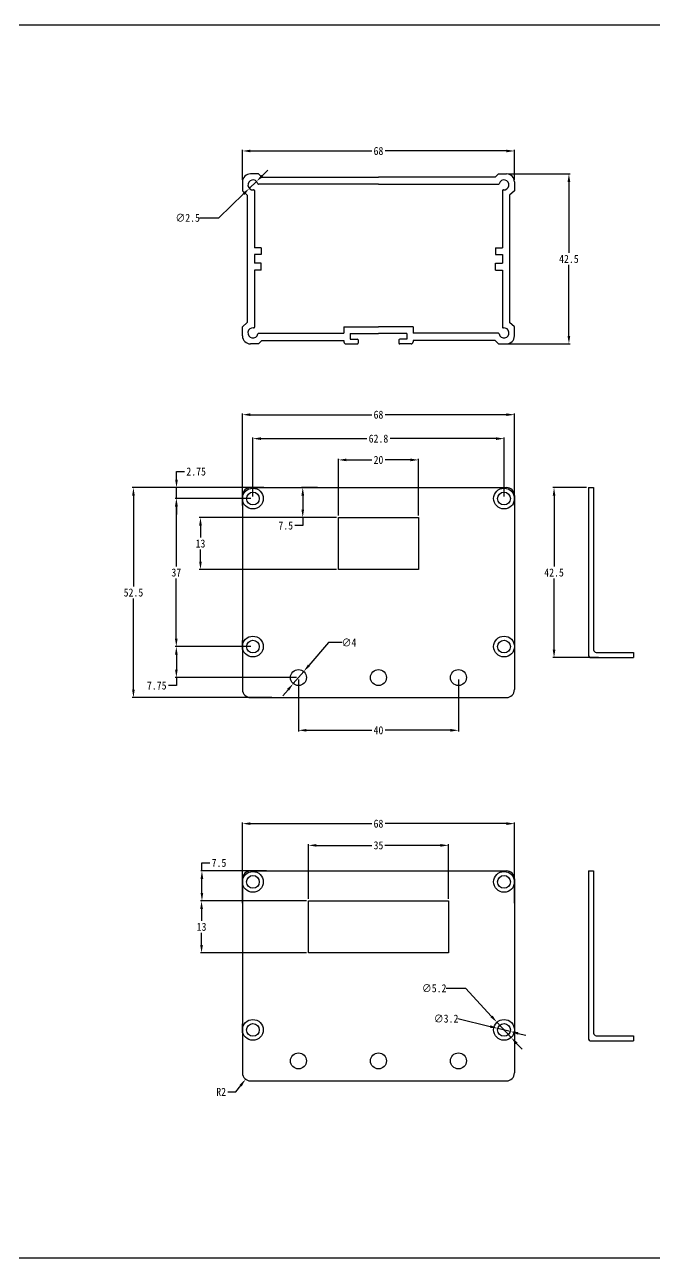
# Model space of a CAD drawing. Header units: millimetres. Extents: x 43 to 560, y -221 to 88.
# Drawn here: x 200.3 to 357.8, y -220.6 to 87.8 of the extents above; entities that cross this region are included whole.
import ezdxf

# ---------------------------------------------------------------- set-up
doc = ezdxf.new("R2010")
doc.units = ezdxf.units.MM
doc.header["$LTSCALE"] = 0.5
doc.layers.get('0').update_dxf_attribs({"lineweight": 30})
doc.layers.get('Defpoints').update_dxf_attribs({"lineweight": 30})
doc.styles.add('STYLE2', font='', dxfattribs={"width": 0.9})
doc.styles.get('STYLE2').set_extended_font_data('NSimSun')
doc.dimstyles.new('比例1.5-1', dxfattribs={"dimtxt": 2, "dimasz": 2, "dimexe": 0.3, "dimexo": 0.5, "dimgap": 0.5, "dimtad": 0, "dimtih": 1, "dimtoh": 1, "dimdsep": 46, "dimtxsty": 'STYLE2', "dimcen": 0, "dimclrd": 5, "dimclre": 5, "dimclrt": 5, "dimadec": 3, "dimazin": 2, "dimtfac": 1, "dimtmove": 0, "dimatfit": 3, "dimfxl": 1, "dimarcsym": 0})
doc.dimstyles.new('比例1.5-1$3', dxfattribs={"dimtxt": 2, "dimasz": 2, "dimexe": 0.3, "dimexo": 0.5, "dimgap": 0.5, "dimtad": 0, "dimtih": 1, "dimtoh": 1, "dimdsep": 46, "dimtxsty": 'STYLE2', "dimcen": 0, "dimclrd": 5, "dimclre": 5, "dimclrt": 5, "dimadec": 3, "dimazin": 2, "dimtfac": 1, "dimtmove": 0, "dimatfit": 3, "dimfxl": 1, "dimarcsym": 0})
doc.dimstyles.new('比例1.5-1$4', dxfattribs={"dimtxt": 2, "dimasz": 2, "dimexe": 0.3, "dimexo": 0.5, "dimgap": 0.5, "dimtad": 0, "dimtih": 1, "dimtoh": 1, "dimdsep": 46, "dimtxsty": 'STYLE2', "dimcen": 0, "dimclrd": 5, "dimclre": 5, "dimclrt": 5, "dimadec": 3, "dimazin": 2, "dimtfac": 1, "dimtofl": 0, "dimtmove": 0, "dimatfit": 3, "dimfxl": 1, "dimarcsym": 0})

# ---------------------------------------------------------------- blocks, each defined once
blk = doc.blocks.new('*D61')
at = {"color": 5, "lineweight": -2}
for p, q in [((254.81, 49.01), (254.81, 56.54)), ((256.81, 56.24), (287.17, 56.24)), ((320.81, 56.24), (290.46, 56.24)), ((322.81, 49.01), (322.81, 56.54))]:
    blk.add_line(p, q, dxfattribs=at)
at = {"color": 5, "lineweight": -3}
for points in [[(256.81, 56.57), (256.81, 55.91), (254.81, 56.24)], [(320.81, 56.57), (320.81, 55.91), (322.81, 56.24)]]:
    blk.add_solid(points, dxfattribs=at)
at = {"layer": 'Defpoints', "color": 0, "lineweight": -3}
for p in [(322.81, 56.24), (254.81, 48.51), (322.81, 48.51)]:
    blk.add_point(p, dxfattribs=at)
at = {"color": 5, "lineweight": -3, "insert": (288.81, 56.24), "char_height": 2, "attachment_point": 5, "style": 'STYLE2'}
blk.add_mtext('68', dxfattribs=at)
blk = doc.blocks.new('*D62')
at = {"color": 5, "lineweight": -2}
for p, q in [((321.31, 50.51), (336.73, 50.51)), ((336.43, 48.51), (336.43, 30.76)), ((336.43, 10.01), (336.43, 27.76)), ((321.31, 8.01), (336.73, 8.01))]:
    blk.add_line(p, q, dxfattribs=at)
at = {"color": 5, "lineweight": -3}
for points in [[(336.09, 48.51), (336.76, 48.51), (336.43, 50.51)], [(336.09, 10.01), (336.76, 10.01), (336.43, 8.01)]]:
    blk.add_solid(points, dxfattribs=at)
at = {"layer": 'Defpoints', "color": 0, "lineweight": -3}
for p in [(320.81, 50.51), (320.81, 8.01), (336.43, 8.01)]:
    blk.add_point(p, dxfattribs=at)
at = {"color": 5, "lineweight": -3, "insert": (336.43, 29.26), "char_height": 2, "attachment_point": 5, "style": 'STYLE2'}
blk.add_mtext('42.5', dxfattribs=at)
blk = doc.blocks.new('*D63')
at = {"color": 5, "lineweight": -2}
for p, q in [((278.81, -34.9), (278.81, -20.69)), ((280.81, -20.99), (287.16, -20.99)), ((296.81, -20.99), (290.46, -20.99)), ((298.81, -34.9), (298.81, -20.69))]:
    blk.add_line(p, q, dxfattribs=at)
at = {"color": 5, "lineweight": -3}
for points in [[(280.81, -20.65), (280.81, -21.32), (278.81, -20.99)], [(296.81, -20.65), (296.81, -21.32), (298.81, -20.99)]]:
    blk.add_solid(points, dxfattribs=at)
at = {"layer": 'Defpoints', "color": 0, "lineweight": -3}
for p in [(298.81, -20.99), (278.81, -35.4), (298.81, -35.4)]:
    blk.add_point(p, dxfattribs=at)
at = {"color": 5, "lineweight": -3, "insert": (288.81, -20.99), "char_height": 2, "attachment_point": 5, "style": 'STYLE2'}
blk.add_mtext('20', dxfattribs=at)
blk = doc.blocks.new('*D64')
at = {"color": 5, "lineweight": -2}
for p, q in [((257.41, -30.15), (257.41, -15.37)), ((320.21, -30.15), (320.21, -15.37)), ((259.41, -15.67), (285.89, -15.67)), ((318.21, -15.67), (291.74, -15.67))]:
    blk.add_line(p, q, dxfattribs=at)
at = {"color": 5, "lineweight": -3}
for points in [[(259.41, -15.33), (259.41, -16), (257.41, -15.67)], [(318.21, -15.33), (318.21, -16), (320.21, -15.67)]]:
    blk.add_solid(points, dxfattribs=at)
at = {"layer": 'Defpoints', "color": 0, "lineweight": -3}
for p in [(320.21, -15.67), (257.41, -30.65), (320.21, -30.65)]:
    blk.add_point(p, dxfattribs=at)
at = {"color": 5, "lineweight": -3, "insert": (288.81, -15.67), "char_height": 2, "attachment_point": 5, "style": 'STYLE2'}
blk.add_mtext('62.8', dxfattribs=at)
blk = doc.blocks.new('*D65')
at = {"color": 5, "lineweight": -2}
for p, q in [((254.81, -32.37), (254.81, -9.38)), ((256.81, -9.68), (287.17, -9.68)), ((320.81, -9.68), (290.46, -9.68)), ((322.81, -32.37), (322.81, -9.38))]:
    blk.add_line(p, q, dxfattribs=at)
at = {"color": 5, "lineweight": -3}
for points in [[(256.81, -9.34), (256.81, -10.01), (254.81, -9.68)], [(320.81, -9.34), (320.81, -10.01), (322.81, -9.68)]]:
    blk.add_solid(points, dxfattribs=at)
at = {"layer": 'Defpoints', "color": 0, "lineweight": -3}
for p in [(322.81, -9.68), (254.81, -32.87), (322.81, -32.87)]:
    blk.add_point(p, dxfattribs=at)
at = {"color": 5, "lineweight": -3, "insert": (288.81, -9.68), "char_height": 2, "attachment_point": 5, "style": 'STYLE2'}
blk.add_mtext('68', dxfattribs=at)
blk = doc.blocks.new('*D66')
at = {"color": 5, "lineweight": -2}
for p, q in [((278.31, -35.4), (244, -35.4)), ((244.3, -37.4), (244.3, -40.4)), ((244.3, -46.4), (244.3, -43.4)), ((278.31, -48.4), (244, -48.4))]:
    blk.add_line(p, q, dxfattribs=at)
at = {"color": 5, "lineweight": -3}
for points in [[(243.97, -37.4), (244.64, -37.4), (244.3, -35.4)], [(243.97, -46.4), (244.64, -46.4), (244.3, -48.4)]]:
    blk.add_solid(points, dxfattribs=at)
at = {"layer": 'Defpoints', "color": 0, "lineweight": -3}
for p in [(244.3, -35.4), (278.81, -35.4), (278.81, -48.4)]:
    blk.add_point(p, dxfattribs=at)
at = {"color": 5, "lineweight": -3, "insert": (244.3, -41.9), "char_height": 2, "attachment_point": 5, "style": 'STYLE2'}
blk.add_mtext('13', dxfattribs=at)
blk = doc.blocks.new('*D67')
at = {"color": 5, "lineweight": -2}
for p, q in [((256.91, -30.65), (237.96, -30.65)), ((238.26, -32.65), (238.26, -47.65)), ((238.26, -65.65), (238.26, -50.65)), ((256.91, -67.65), (237.96, -67.65))]:
    blk.add_line(p, q, dxfattribs=at)
at = {"color": 5, "lineweight": -3}
for points in [[(237.92, -32.65), (238.59, -32.65), (238.26, -30.65)], [(237.92, -65.65), (238.59, -65.65), (238.26, -67.65)]]:
    blk.add_solid(points, dxfattribs=at)
at = {"layer": 'Defpoints', "color": 0, "lineweight": -3}
for p in [(257.41, -30.65), (238.26, -67.65), (257.41, -67.65)]:
    blk.add_point(p, dxfattribs=at)
at = {"color": 5, "lineweight": -3, "insert": (238.26, -49.15), "char_height": 2, "attachment_point": 5, "style": 'STYLE2'}
blk.add_mtext('37', dxfattribs=at)
blk = doc.blocks.new('*D68')
at = {"color": 5, "lineweight": -2}
for p, q in [((238.31, -25.9), (238.31, -23.9)), ((238.31, -23.9), (240.31, -23.9)), ((260.16, -27.9), (238.01, -27.9)), ((251.1, -30.65), (238.01, -30.65)), ((238.31, -30.65), (238.31, -27.9)), ((238.31, -32.65), (238.31, -34.65))]:
    blk.add_line(p, q, dxfattribs=at)
at = {"color": 5, "lineweight": -3}
for points in [[(237.97, -25.9), (238.64, -25.9), (238.31, -27.9)], [(237.97, -32.65), (238.64, -32.65), (238.31, -30.65)]]:
    blk.add_solid(points, dxfattribs=at)
at = {"layer": 'Defpoints', "color": 0, "lineweight": -3}
for p in [(238.31, -27.9), (251.6, -30.65), (260.66, -27.9)]:
    blk.add_point(p, dxfattribs=at)
at = {"color": 5, "lineweight": -3, "insert": (243.22, -23.9), "char_height": 2, "attachment_point": 5, "style": 'STYLE2'}
blk.add_mtext('2.75', dxfattribs=at)
blk = doc.blocks.new('*D69')
at = {"color": 5, "lineweight": -2}
for p, q in [((249.43, -67.65), (237.97, -67.65)), ((238.27, -69.65), (238.27, -73.4)), ((268.31, -75.4), (237.97, -75.4)), ((238.27, -75.4), (238.27, -77.4)), ((238.27, -77.4), (236.27, -77.4))]:
    blk.add_line(p, q, dxfattribs=at)
at = {"color": 5, "lineweight": -3}
for points in [[(237.94, -69.65), (238.6, -69.65), (238.27, -67.65)], [(237.94, -73.4), (238.6, -73.4), (238.27, -75.4)]]:
    blk.add_solid(points, dxfattribs=at)
at = {"layer": 'Defpoints', "color": 0, "lineweight": -3}
for p in [(249.93, -67.65), (238.27, -75.4), (268.81, -75.4)]:
    blk.add_point(p, dxfattribs=at)
at = {"color": 5, "lineweight": -3, "insert": (233.37, -77.4), "char_height": 2, "attachment_point": 5, "style": 'STYLE2'}
blk.add_mtext('7.75', dxfattribs=at)
blk = doc.blocks.new('*D70')
at = {"color": 5, "lineweight": -2}
for p, q in [((244.11, -27.9), (227.24, -27.9)), ((227.54, -29.9), (227.54, -52.65)), ((227.54, -78.4), (227.54, -55.65)), ((262.12, -80.4), (227.24, -80.4))]:
    blk.add_line(p, q, dxfattribs=at)
at = {"color": 5, "lineweight": -3}
for points in [[(227.21, -29.9), (227.87, -29.9), (227.54, -27.9)], [(227.21, -78.4), (227.87, -78.4), (227.54, -80.4)]]:
    blk.add_solid(points, dxfattribs=at)
at = {"layer": 'Defpoints', "color": 0, "lineweight": -3}
for p in [(227.54, -27.9), (244.61, -27.9), (262.62, -80.4)]:
    blk.add_point(p, dxfattribs=at)
at = {"color": 5, "lineweight": -3, "insert": (227.54, -54.15), "char_height": 2, "attachment_point": 5, "style": 'STYLE2'}
blk.add_mtext('52.5', dxfattribs=at)
blk = doc.blocks.new('*D71')
at = {"color": 5, "lineweight": -2}
for p, q in [((273.57, -27.9), (269.58, -27.9)), ((269.88, -29.9), (269.88, -33.4)), ((273.57, -35.4), (269.58, -35.4)), ((269.88, -35.4), (269.88, -37.4)), ((269.88, -37.4), (267.88, -37.4))]:
    blk.add_line(p, q, dxfattribs=at)
at = {"color": 5, "lineweight": -3}
for points in [[(269.54, -29.9), (270.21, -29.9), (269.88, -27.9)], [(269.54, -33.4), (270.21, -33.4), (269.88, -35.4)]]:
    blk.add_solid(points, dxfattribs=at)
at = {"layer": 'Defpoints', "color": 0, "lineweight": -3}
for p in [(274.07, -27.9), (269.88, -35.4), (274.07, -35.4)]:
    blk.add_point(p, dxfattribs=at)
at = {"color": 5, "lineweight": -3, "insert": (265.62, -37.4), "char_height": 2, "attachment_point": 5, "style": 'STYLE2'}
blk.add_mtext('7.5', dxfattribs=at)
blk = doc.blocks.new('*D72')
at = {"color": 5, "lineweight": -2}
for p, q in [((268.81, -75.9), (268.81, -88.88)), ((308.81, -75.9), (308.81, -88.88)), ((270.81, -88.58), (287.14, -88.58)), ((306.81, -88.58), (290.48, -88.58))]:
    blk.add_line(p, q, dxfattribs=at)
at = {"color": 5, "lineweight": -3}
for points in [[(270.81, -88.24), (270.81, -88.91), (268.81, -88.58)], [(306.81, -88.24), (306.81, -88.91), (308.81, -88.58)]]:
    blk.add_solid(points, dxfattribs=at)
at = {"layer": 'Defpoints', "color": 0, "lineweight": -3}
for p in [(268.81, -75.4), (308.81, -75.4), (308.81, -88.58)]:
    blk.add_point(p, dxfattribs=at)
at = {"color": 5, "lineweight": -3, "insert": (288.81, -88.58), "char_height": 2, "attachment_point": 5, "style": 'STYLE2'}
blk.add_mtext('40', dxfattribs=at)
blk = doc.blocks.new('*D73')
at = {"color": 5, "lineweight": -2}
for p, q in [((271.31, -130.72), (271.31, -117.04)), ((306.31, -130.72), (306.31, -117.04)), ((273.31, -117.34), (287.19, -117.34)), ((304.31, -117.34), (290.44, -117.34))]:
    blk.add_line(p, q, dxfattribs=at)
at = {"color": 5, "lineweight": -3}
for points in [[(273.31, -117), (273.31, -117.67), (271.31, -117.34)], [(304.31, -117), (304.31, -117.67), (306.31, -117.34)]]:
    blk.add_solid(points, dxfattribs=at)
at = {"layer": 'Defpoints', "color": 0, "lineweight": -3}
for p in [(306.31, -117.34), (271.31, -131.22), (306.31, -131.22)]:
    blk.add_point(p, dxfattribs=at)
at = {"color": 5, "lineweight": -3, "insert": (288.81, -117.34), "char_height": 2, "attachment_point": 5, "style": 'STYLE2'}
blk.add_mtext('35', dxfattribs=at)
blk = doc.blocks.new('*D74')
at = {"color": 5, "lineweight": -2}
for p, q in [((254.81, -131.77), (254.81, -111.61)), ((256.81, -111.91), (287.17, -111.91)), ((320.81, -111.91), (290.46, -111.91)), ((322.81, -131.77), (322.81, -111.61))]:
    blk.add_line(p, q, dxfattribs=at)
at = {"color": 5, "lineweight": -3}
for points in [[(256.81, -111.57), (256.81, -112.24), (254.81, -111.91)], [(320.81, -111.57), (320.81, -112.24), (322.81, -111.91)]]:
    blk.add_solid(points, dxfattribs=at)
at = {"layer": 'Defpoints', "color": 0, "lineweight": -3}
for p in [(322.81, -111.91), (254.81, -132.27), (322.81, -132.27)]:
    blk.add_point(p, dxfattribs=at)
at = {"color": 5, "lineweight": -3, "insert": (288.81, -111.91), "char_height": 2, "attachment_point": 5, "style": 'STYLE2'}
blk.add_mtext('68', dxfattribs=at)
blk = doc.blocks.new('*D75')
at = {"color": 5, "lineweight": -2}
for p, q in [((270.81, -131.22), (244.27, -131.22)), ((244.57, -133.22), (244.57, -136.22)), ((244.57, -142.22), (244.57, -139.22)), ((270.81, -144.22), (244.27, -144.22))]:
    blk.add_line(p, q, dxfattribs=at)
at = {"color": 5, "lineweight": -3}
for points in [[(244.24, -133.22), (244.91, -133.22), (244.57, -131.22)], [(244.24, -142.22), (244.91, -142.22), (244.57, -144.22)]]:
    blk.add_solid(points, dxfattribs=at)
at = {"layer": 'Defpoints', "color": 0, "lineweight": -3}
for p in [(244.57, -131.22), (271.31, -131.22), (271.31, -144.22)]:
    blk.add_point(p, dxfattribs=at)
at = {"color": 5, "lineweight": -3, "insert": (244.57, -137.72), "char_height": 2, "attachment_point": 5, "style": 'STYLE2'}
blk.add_mtext('13', dxfattribs=at)
blk = doc.blocks.new('*D76')
at = {"color": 5, "lineweight": -2}
for p, q in [((244.67, -123.72), (244.67, -121.72)), ((244.67, -121.72), (246.67, -121.72)), ((260.78, -123.72), (244.37, -123.72)), ((244.67, -129.22), (244.67, -125.72)), ((248.7, -131.22), (244.37, -131.22))]:
    blk.add_line(p, q, dxfattribs=at)
at = {"color": 5, "lineweight": -3}
for points in [[(244.33, -125.72), (245, -125.72), (244.67, -123.72)], [(244.33, -129.22), (245, -129.22), (244.67, -131.22)]]:
    blk.add_solid(points, dxfattribs=at)
at = {"layer": 'Defpoints', "color": 0, "lineweight": -3}
for p in [(244.67, -123.72), (261.28, -123.72), (249.2, -131.22)]:
    blk.add_point(p, dxfattribs=at)
at = {"color": 5, "lineweight": -3, "insert": (248.93, -121.72), "char_height": 2, "attachment_point": 5, "style": 'STYLE2'}
blk.add_mtext('7.5', dxfattribs=at)
blk = doc.blocks.new('*D77')
at = {"color": 5, "lineweight": -2}
for p, q in [((340.81, -27.9), (332.41, -27.9)), ((332.71, -29.9), (332.71, -47.65)), ((332.71, -68.4), (332.71, -50.65)), ((343.81, -70.4), (332.41, -70.4))]:
    blk.add_line(p, q, dxfattribs=at)
at = {"color": 5, "lineweight": -3}
for points in [[(332.38, -29.9), (333.05, -29.9), (332.71, -27.9)], [(332.38, -68.4), (333.05, -68.4), (332.71, -70.4)]]:
    blk.add_solid(points, dxfattribs=at)
at = {"layer": 'Defpoints', "color": 0, "lineweight": -3}
for p in [(341.31, -27.9), (332.71, -70.4), (344.31, -70.4)]:
    blk.add_point(p, dxfattribs=at)
at = {"color": 5, "lineweight": -3, "insert": (332.71, -49.15), "char_height": 2, "attachment_point": 5, "style": 'STYLE2'}
blk.add_mtext('42.5', dxfattribs=at)
blk = doc.blocks.new('*D78')
at = {"color": 5, "lineweight": -2}
for p, q in [((276.32, -66.64), (271.42, -72.36)), ((279.73, -66.64), (276.32, -66.64)), ((267.51, -76.91), (270.11, -73.88)), ((266.21, -78.43), (264.91, -79.95))]:
    blk.add_line(p, q, dxfattribs=at)
at = {"color": 5, "lineweight": -3}
for points in [[(271.16, -72.14), (271.67, -72.58), (270.11, -73.88)], [(265.95, -78.22), (266.46, -78.65), (267.51, -76.91)]]:
    blk.add_solid(points, dxfattribs=at)
at = {"layer": 'Defpoints', "color": 0, "lineweight": -3}
for p in [(270.11, -73.88), (267.51, -76.91)]:
    blk.add_point(p, dxfattribs=at)
at = {"color": 5, "lineweight": -3, "insert": (281.45, -66.64), "char_height": 2, "attachment_point": 5, "style": 'STYLE2'}
blk.add_mtext('∅4', dxfattribs=at)
blk = doc.blocks.new('*D79')
at = {"color": 5, "lineweight": -2}
for p, q in [((305.71, -153.07), (310.55, -153.07)), ((310.55, -153.07), (317.08, -160.1)), ((321.98, -165.38), (318.44, -161.57)), ((323.34, -166.84), (324.7, -168.31))]:
    blk.add_line(p, q, dxfattribs=at)
at = {"color": 5, "lineweight": -3}
for points in [[(317.33, -159.87), (316.84, -160.33), (318.44, -161.57)], [(323.59, -166.62), (323.1, -167.07), (321.98, -165.38)]]:
    blk.add_solid(points, dxfattribs=at)
at = {"layer": 'Defpoints', "color": 0, "lineweight": -3}
for p in [(318.44, -161.57), (321.98, -165.38)]:
    blk.add_point(p, dxfattribs=at)
at = {"color": 5, "lineweight": -3, "insert": (302.74, -153.07), "char_height": 2, "attachment_point": 5, "style": 'STYLE2'}
blk.add_mtext('∅5.2', dxfattribs=at)
blk = doc.blocks.new('*D80')
at = {"color": 5, "lineweight": -2}
for p, q in [((308.69, -160.66), (316.71, -162.62)), ((321.77, -163.85), (318.66, -163.09)), ((323.71, -164.33), (325.65, -164.8))]:
    blk.add_line(p, q, dxfattribs=at)
at = {"color": 5, "lineweight": -3}
for points in [[(316.79, -162.29), (316.64, -162.94), (318.66, -163.09)], [(323.79, -164), (323.63, -164.65), (321.77, -163.85)]]:
    blk.add_solid(points, dxfattribs=at)
at = {"layer": 'Defpoints', "color": 0, "lineweight": -3}
for p in [(318.66, -163.09), (321.77, -163.85)]:
    blk.add_point(p, dxfattribs=at)
at = {"color": 5, "lineweight": -3, "insert": (305.72, -160.66), "char_height": 2, "attachment_point": 5, "style": 'STYLE2'}
blk.add_mtext('∅3.2', dxfattribs=at)
blk = doc.blocks.new('*D81')
at = {"color": 5, "lineweight": -2}
for p, q in [((253.13, -178.96), (254.36, -177.38)), ((251.13, -178.96), (253.13, -178.96))]:
    blk.add_line(p, q, dxfattribs=at)
at = {"color": 5, "lineweight": -3}
blk.add_solid([(254.09, -177.18), (254.62, -177.59), (255.58, -175.8)], dxfattribs=at)
at = {"layer": 'Defpoints', "color": 0, "lineweight": -3}
for p in [(256.81, -174.22), (255.58, -175.8)]:
    blk.add_point(p, dxfattribs=at)
at = {"color": 5, "lineweight": -3, "insert": (249.47, -178.96), "char_height": 2, "attachment_point": 5, "style": 'STYLE2'}
blk.add_mtext('R2', dxfattribs=at)
blk = doc.blocks.new('*D82')
at = {"color": 5, "lineweight": -2}
for p, q in [((259.74, 50.03), (261.18, 51.42)), ((258.31, 48.63), (256.51, 46.89)), ((248.92, 39.52), (255.08, 45.5)), ((244.08, 39.52), (248.92, 39.52))]:
    blk.add_line(p, q, dxfattribs=at)
at = {"color": 5, "lineweight": -3}
for points in [[(259.51, 50.26), (259.98, 49.79), (258.31, 48.63)], [(254.85, 45.74), (255.31, 45.26), (256.51, 46.89)]]:
    blk.add_solid(points, dxfattribs=at)
at = {"layer": 'Defpoints', "color": 0, "lineweight": -3}
for p in [(256.51, 46.89), (258.31, 48.63)]:
    blk.add_point(p, dxfattribs=at)
at = {"color": 5, "lineweight": -3, "insert": (241.11, 39.52), "char_height": 2, "attachment_point": 5, "style": 'STYLE2'}
blk.add_mtext('∅2.5', dxfattribs=at)

msp = doc.modelspace()

# ---------------------------------------------------------------- linework, layer by layer
for p, q in [((258.811, 50.512), (256.811, 50.512)), ((258.811, 50.512), (259.661, 49.662)), ((259.661, 49.662), (288.811, 49.662)), ((317.961, 49.662), (288.811, 49.662)), ((318.811, 50.512), (317.961, 49.662)), ((318.811, 50.512), (320.811, 50.512)), ((254.811, 48.512), (254.811, 46.262)), ((254.811, 46.262), (256.011, 45.162)), ((257.811, 46.326), (257.811, 32.062)), ((288.811, 47.966), (258.819, 47.912)), ((288.811, 47.966), (318.804, 47.912)), ((319.811, 46.326), (319.811, 32.062)), ((322.811, 46.262), (321.611, 45.162)), ((322.811, 48.512), (322.811, 46.262)), ((256.011, 45.162), (256.011, 13.362)), ((321.611, 45.162), (321.611, 13.362)), ((259.511, 32.062), (257.811, 32.062)), ((259.511, 32.062), (259.511, 30.362)), ((318.111, 32.062), (318.111, 30.362)), ((318.111, 32.062), (319.811, 32.062)), ((257.811, 30.362), (257.811, 28.162)), ((259.511, 30.362), (257.811, 30.362)), ((259.511, 28.162), (257.811, 28.162)), ((259.511, 26.462), (259.511, 28.162)), ((318.111, 30.362), (319.811, 30.362)), ((318.111, 26.462), (318.111, 28.162)), ((318.111, 28.162), (319.811, 28.162)), ((319.811, 30.362), (319.811, 28.162)), ((257.811, 26.462), (257.811, 12.198)), ((259.511, 26.462), (257.811, 26.462)), ((318.111, 26.462), (319.811, 26.462)), ((319.811, 26.462), (319.811, 12.198)), ((254.811, 12.262), (256.011, 13.362)), ((322.811, 12.262), (321.611, 13.362)), ((254.811, 10.012), (254.811, 12.262)), ((258.83, 10.662), (280.161, 10.662)), ((280.161, 12.312), (288.811, 12.312)), ((280.161, 12.312), (280.161, 10.662)), ((281.761, 10.612), (281.761, 9.212)), ((281.761, 10.612), (288.811, 10.612)), ((297.461, 12.312), (288.811, 12.312)), ((295.861, 10.612), (288.811, 10.612)), ((295.861, 10.612), (295.861, 9.212)), ((297.461, 12.312), (297.461, 10.662)), ((318.793, 10.662), (297.461, 10.662)), ((322.811, 10.012), (322.811, 12.262)), ((258.811, 8.012), (256.811, 8.012)), ((258.811, 8.012), (259.661, 8.862)), ((259.661, 8.862), (280.161, 8.862)), ((280.161, 8.862), (280.161, 8.512)), ((280.661, 8.012), (283.511, 8.012)), ((281.761, 9.212), (283.511, 9.212)), ((283.711, 9.012), (283.711, 8.212)), ((293.911, 9.012), (293.911, 8.212)), ((295.861, 9.212), (294.111, 9.212)), ((296.961, 8.012), (294.111, 8.012)), ((317.961, 8.862), (297.461, 8.862)), ((297.461, 8.862), (297.461, 8.512)), ((318.811, 8.012), (317.961, 8.862)), ((318.811, 8.012), (320.811, 8.012)), ((322.811, -29.897), (322.811, -32.147)), ((254.811, -68.397), (254.811, -66.147)), ((322.811, -125.722), (322.811, -127.972)), ((254.811, -164.222), (254.811, -161.972))]:
    msp.add_line(p, q)
at = {"lineweight": -3}
for p, q in [((254.811, -29.897), (254.811, -78.397)), ((256.811, -27.897), (320.811, -27.897)), ((322.811, -29.897), (322.811, -78.397)), ((341.314, -27.897), (342.614, -27.897)), ((341.314, -27.897), (341.314, -69.747)), ((342.614, -27.897), (342.614, -68.447)), ((278.811, -35.397), (298.811, -35.397)), ((278.811, -48.397), (278.811, -35.397)), ((298.811, -35.397), (298.811, -48.397)), ((298.811, -48.397), (278.811, -48.397)), ((341.964, -70.397), (352.614, -70.397)), ((343.264, -69.097), (352.614, -69.097)), ((352.614, -69.097), (352.614, -70.397)), ((256.811, -80.397), (320.811, -80.397)), ((254.811, -125.722), (254.811, -174.222)), ((256.811, -123.722), (320.811, -123.722)), ((322.811, -125.722), (322.811, -174.222)), ((341.314, -123.722), (341.314, -165.572)), ((341.314, -123.722), (342.614, -123.722)), ((342.614, -123.722), (342.614, -164.272)), ((271.311, -131.222), (306.311, -131.222)), ((271.311, -144.222), (271.311, -131.222)), ((306.311, -131.222), (306.311, -144.222)), ((306.311, -144.222), (271.311, -144.222)), ((341.964, -166.222), (352.614, -166.222)), ((343.264, -164.922), (352.614, -164.922)), ((352.614, -164.922), (352.614, -166.222)), ((256.811, -176.222), (320.811, -176.222))]:
    msp.add_line(p, q, dxfattribs=at)
msp.add_lwpolyline([(42.896, 87.814), (560.285, 87.814), (560.285, -220.573), (42.896, -220.573)], close=True, dxfattribs=at)
for centre, radius in [((257.411, -30.647), 2.6), ((257.411, -30.647), 1.6), ((320.211, -30.647), 2.6), ((320.211, -30.647), 1.6), ((257.411, -67.647), 2.6), ((257.411, -67.647), 1.6), ((320.211, -67.647), 2.6), ((320.211, -67.647), 1.6), ((268.811, -75.397), 2), ((288.811, -75.397), 2), ((308.811, -75.397), 2), ((257.411, -126.472), 2.6), ((257.411, -126.472), 1.6), ((320.211, -126.472), 2.6), ((320.211, -126.472), 1.6), ((257.411, -163.472), 2.6), ((257.411, -163.472), 1.6), ((320.211, -163.472), 2.6), ((320.211, -163.472), 1.6), ((268.811, -171.222), 2), ((288.811, -171.222), 2), ((308.811, -171.222), 2)]:
    msp.add_circle(centre, radius, dxfattribs=at)
for centre, radius, start, end in [((256.811, 48.512), 2, 90, 180), ((320.811, 48.512), 2, 0, 90), ((257.411, 47.762), 1.25, 13.98298, 277.92814), ((257.611, 46.326), 0.2, 0, 97.92814), ((258.818, 48.112), 0.2, 193.98298, 270.10195), ((318.804, 48.112), 0.2, 269.89805, 346.01702), ((320.211, 47.762), 1.25, 262.07186, 166.01702), ((320.011, 46.326), 0.2, 82.07186, 180), ((256.811, 10.012), 2, 180, 270), ((257.411, 10.762), 1.25, 82.07186, 348.05946), ((257.611, 12.198), 0.2, 262.07186, 0), ((258.83, 10.462), 0.2, 90, 168.05946), ((318.793, 10.462), 0.2, 11.94054, 90), ((320.211, 10.762), 1.25, 191.94054, 97.92814), ((320.011, 12.198), 0.2, 180, 277.92814), ((320.811, 10.012), 2, 270, 0), ((280.661, 8.512), 0.5, 180, 270), ((283.511, 9.012), 0.2, 0, 90), ((283.511, 8.212), 0.2, 270, 0), ((294.111, 9.012), 0.2, 90, 180), ((294.111, 8.212), 0.2, 180, 270), ((296.961, 8.512), 0.5, 270, 0), ((256.811, -29.897), 2, 90, 180), ((320.811, -29.897), 2, 0, 90), ((256.811, -125.722), 2, 90, 180), ((320.811, -125.722), 2, 0, 90)]:
    msp.add_arc(centre, radius, start, end)
for centre, radius, start, end in [((341.964, -69.747), 0.65, 180, 270), ((343.264, -68.447), 0.65, 180, 270), ((256.811, -78.397), 2, 180, 270), ((320.811, -78.397), 2, 270, 0), ((341.964, -165.572), 0.65, 180, 270), ((343.264, -164.272), 0.65, 180, 270), ((256.811, -174.222), 2, 180, 270), ((320.811, -174.222), 2, 270, 0)]:
    msp.add_arc(centre, radius, start, end, dxfattribs=at)

# ---------------------------------------------------------------- dimensions: what is measured, and where the dimension line sits
for base, p1, p2, picture, middle in [((322.811, 56.24), (254.811, 48.512), (322.811, 48.512), '*D61', (288.811, 56.24)), ((322.811, -9.677), (254.811, -32.871), (322.811, -32.871), '*D65', (288.811, -9.677)), ((320.211, -15.668), (257.411, -30.647), (320.211, -30.647), '*D64', (288.811, -15.668)), ((298.811, -20.985), (278.811, -35.397), (298.811, -35.397), '*D63', (288.811, -20.985)), ((308.811, -88.576), (268.811, -75.397), (308.811, -75.397), '*D72', (288.811, -88.576)), ((322.811, -111.908), (254.811, -132.274), (322.811, -132.274), '*D74', (288.811, -111.908)), ((306.311, -117.336), (271.311, -131.222), (306.311, -131.222), '*D73', (288.811, -117.336))]:
    dim = msp.add_linear_dim(base=base, p1=p1, p2=p2, dimstyle='比例1.5-1', dxfattribs=at)
    dim.commit()
    dim.dimension.update_dxf_attribs({"geometry": picture, "text_midpoint": middle})
for p1, p2, picture, middle in [((258.308, 48.632), (256.514, 46.891), '*D82', (241.111, 39.521)), ((267.509, -76.915), (270.113, -73.879), '*D78', (281.452, -66.642)), ((321.98, -165.377), (318.442, -161.567), '*D79', (302.744, -153.068)), ((321.766, -163.852), (318.657, -163.092), '*D80', (308.689, -160.656))]:
    dim = msp.add_diameter_dim_2p(p1=p1, p2=p2, dimstyle='比例1.5-1$3', dxfattribs=at)
    dim.commit()
    dim.dimension.update_dxf_attribs({"geometry": picture, "text_midpoint": middle, "dimtype": 163})
for base, p1, p2, picture, middle in [((336.425, 8.012), (320.811, 50.512), (320.811, 8.012), '*D62', (336.425, 29.262)), ((238.306, -27.897), (251.604, -30.647), (260.663, -27.897), '*D68', (243.221, -23.897)), ((227.539, -27.897), (262.619, -80.397), (244.607, -27.897), '*D70', (227.539, -54.147)), ((238.258, -67.647), (257.411, -30.647), (257.411, -67.647), '*D67', (238.258, -49.147)), ((269.876, -35.397), (274.074, -27.897), (274.074, -35.397), '*D71', (265.616, -37.397)), ((332.712, -70.397), (341.314, -27.897), (344.312, -70.397), '*D77', (332.712, -49.147)), ((244.305, -35.397), (278.811, -48.397), (278.811, -35.397), '*D66', (244.305, -41.897)), ((238.271, -75.397), (249.927, -67.647), (268.811, -75.397), '*D69', (233.371, -77.397)), ((244.668, -123.722), (249.2, -131.222), (261.284, -123.722), '*D76', (248.928, -121.722)), ((244.574, -131.222), (271.311, -144.222), (271.311, -131.222), '*D75', (244.574, -137.722))]:
    dim = msp.add_linear_dim(base=base, p1=p1, p2=p2, angle=90, dimstyle='比例1.5-1', dxfattribs=at)
    dim.commit()
    dim.dimension.update_dxf_attribs({"geometry": picture, "text_midpoint": middle})
dim = msp.add_radius_dim(center=(256.811, -174.222), mpoint=(255.584, -175.802), dimstyle='比例1.5-1$4', dxfattribs=at)
dim.commit()
dim.dimension.update_dxf_attribs({"geometry": '*D81', "text_midpoint": (249.47, -178.96)})

doc.saveas('drawing.dxf')
